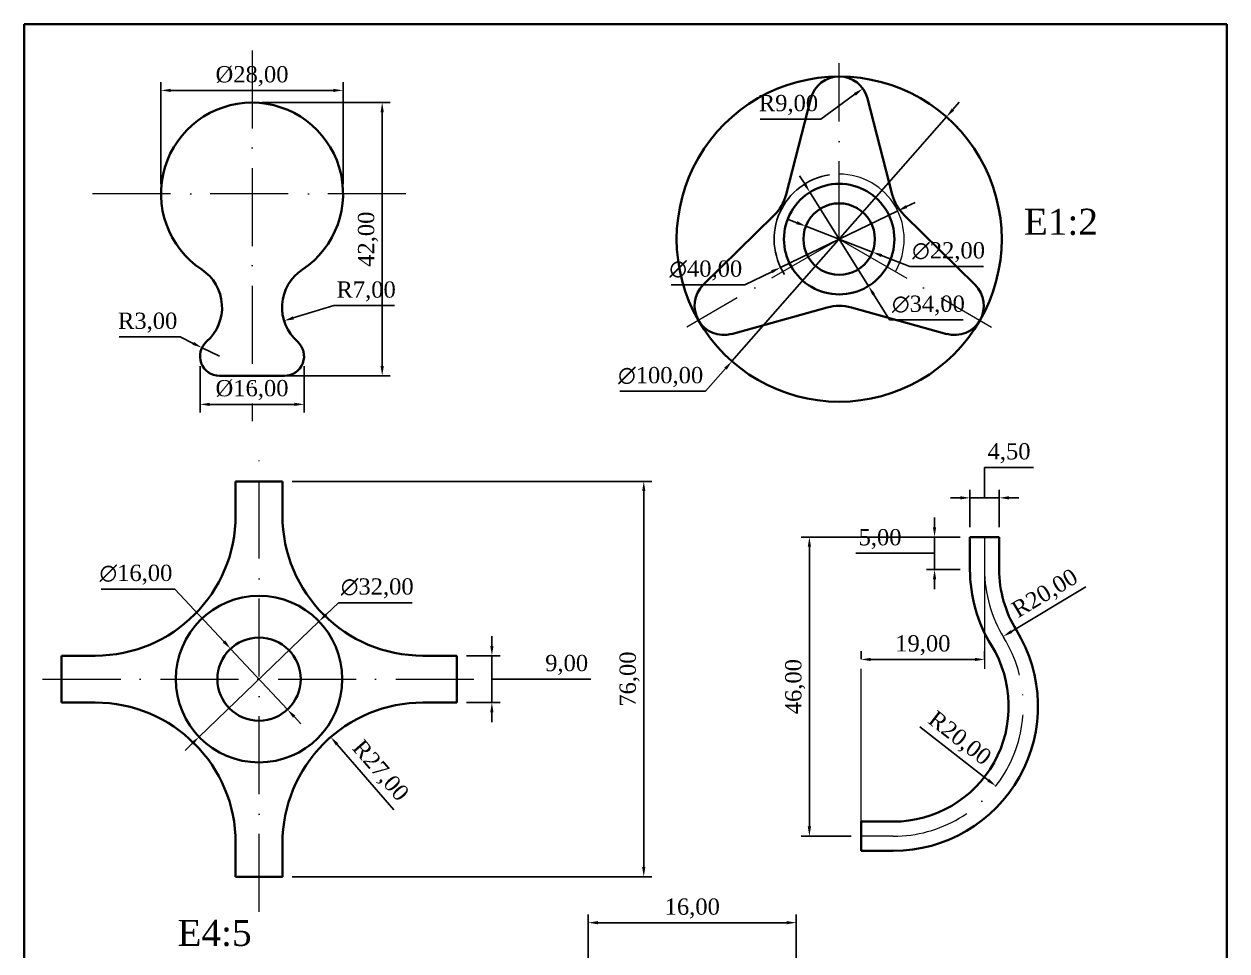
# Model space of a CAD drawing. Header units: millimetres. Extents: x 20 to 205, y 5 to 292.
# Drawn here: x 20 to 205, y 149.5 to 292 of the extents above; entities that cross this region are included whole.
import ezdxf

# ---------------------------------------------------------------- set-up
doc = ezdxf.new("R2010")
doc.units = ezdxf.units.MM
doc.linetypes.add('ACAD_ISO10W100', pattern=[18, 12, -3, 0, -3])
for name, color, linetype, lineweight in [('Acotación', 3, 'Continuous', 15), ('Auxiliares', 2, 'Continuous', 15), ('Cajetín y formato', 1, 'Continuous', 35), ('Contorno', 7, 'Continuous', 35), ('Ejes', 4, 'ACAD_ISO10W100', 15), ('Textos y Leyendas', 3, 'Continuous', 15)]:
    doc.layers.add(name, color=color, linetype=linetype, lineweight=lineweight)
doc.styles.add('e1', font='times.ttf')
doc.dimstyles.new('ACOE 0.5', dxfattribs={"dimtxt": 2.5, "dimasz": 1.5, "dimexe": 1.25, "dimexo": 1.5, "dimtad": 1, "dimtoh": 1, "dimlfac": 0.5, "dimzin": 1, "dimtxsty": 'e1', "dimcen": 2.5, "dimadec": 0, "dimazin": 0, "dimtfac": 1, "dimtmove": 1, "dimatfit": 0, "dimfxl": 1, "dimarcsym": 0})
doc.dimstyles.new('ACOE 1', dxfattribs={"dimtxt": 2.5, "dimasz": 1.5, "dimexe": 1.25, "dimexo": 1.5, "dimtad": 1, "dimtoh": 1, "dimzin": 1, "dimtxsty": 'e1', "dimcen": 2.5, "dimadec": 0, "dimazin": 0, "dimtfac": 1, "dimtmove": 1, "dimatfit": 0, "dimfxl": 1, "dimarcsym": 0})
doc.dimstyles.new('ACOE 1.25', dxfattribs={"dimtxt": 2.5, "dimasz": 1.5, "dimexe": 1.25, "dimexo": 1.5, "dimtad": 1, "dimtoh": 1, "dimlfac": 1.25, "dimzin": 1, "dimtxsty": 'e1', "dimcen": 2.5, "dimadec": 0, "dimazin": 0, "dimtfac": 1, "dimtmove": 1, "dimatfit": 0, "dimfxl": 1, "dimarcsym": 0})
doc.dimstyles.new('ACOE 2', dxfattribs={"dimtxt": 2.5, "dimasz": 1.5, "dimexe": 1.25, "dimexo": 1.5, "dimtad": 1, "dimtoh": 1, "dimlfac": 2, "dimzin": 1, "dimtxsty": 'e1', "dimcen": 2.5, "dimadec": 0, "dimazin": 0, "dimtfac": 1, "dimtmove": 1, "dimatfit": 0, "dimfxl": 1, "dimarcsym": 0})

# ---------------------------------------------------------------- blocks, each defined once
blk = doc.blocks.new('*D2')
at = {"layer": 'Acotación', "color": 0, "lineweight": -2, "transparency": 16777216}
for p, q in [((41.06, 267.42), (41.06, 283.05)), ((42.56, 281.8), (67.56, 281.8)), ((69.06, 267.42), (69.06, 283.05))]:
    blk.add_line(p, q, dxfattribs=at)
at = {"layer": 'Acotación', "color": 0, "transparency": 16777216}
for points in [[(42.56, 282.05), (42.56, 281.55), (41.06, 281.8)], [(67.56, 282.05), (67.56, 281.55), (69.06, 281.8)]]:
    blk.add_solid(points, dxfattribs=at)
at = {"layer": 'Defpoints', "color": 0, "transparency": 16777216}
for p in [(69.06, 281.8), (41.06, 265.92), (69.06, 265.92)]:
    blk.add_point(p, dxfattribs=at)
at = {"layer": 'Acotación', "color": 0, "transparency": 16777216, "insert": (55.06, 283.99), "char_height": 2.5, "attachment_point": 5, "style": 'e1'}
blk.add_mtext('%%C28,00', dxfattribs=at)
blk = doc.blocks.new('*D3')
at = {"layer": 'Acotación', "color": 0, "lineweight": -2, "transparency": 16777216}
for p, q in [((56.56, 279.92), (76.33, 279.92)), ((75.08, 239.42), (75.08, 278.42)), ((56.56, 237.92), (76.33, 237.92))]:
    blk.add_line(p, q, dxfattribs=at)
at = {"layer": 'Acotación', "color": 0, "transparency": 16777216}
for points in [[(74.83, 278.42), (75.33, 278.42), (75.08, 279.92)], [(74.83, 239.42), (75.33, 239.42), (75.08, 237.92)]]:
    blk.add_solid(points, dxfattribs=at)
at = {"layer": 'Defpoints', "color": 0, "transparency": 16777216}
for p in [(55.06, 279.92), (75.08, 279.92), (55.06, 237.92)]:
    blk.add_point(p, dxfattribs=at)
at = {"layer": 'Acotación', "color": 0, "transparency": 16777216, "insert": (72.9, 258.92), "char_height": 2.5, "attachment_point": 5, "rotation": 90, "style": 'e1'}
blk.add_mtext('42,00', dxfattribs=at)
blk = doc.blocks.new('*D4')
at = {"layer": 'Acotación', "color": 0, "lineweight": -2, "transparency": 16777216}
for p, q in [((34.64, 243.9), (44, 243.9)), ((44, 243.9), (46.02, 242.91)), ((50.06, 240.92), (47.37, 242.24))]:
    blk.add_line(p, q, dxfattribs=at)
at = {"layer": 'Acotación', "color": 0, "transparency": 16777216}
blk.add_solid([(46.13, 243.13), (45.91, 242.68), (47.37, 242.24)], dxfattribs=at)
at = {"layer": 'Defpoints', "color": 0, "transparency": 16777216}
for p in [(47.37, 242.24), (50.06, 240.92)]:
    blk.add_point(p, dxfattribs=at)
at = {"layer": 'Acotación', "color": 0, "transparency": 16777216, "insert": (39.01, 246.09), "char_height": 2.5, "attachment_point": 5, "style": 'e1'}
blk.add_mtext('R3,00', dxfattribs=at)
blk = doc.blocks.new('*D5')
at = {"layer": 'Acotación', "color": 0, "lineweight": -2, "transparency": 16777216}
for p, q in [((67.62, 248.71), (61.41, 246.82)), ((76.97, 248.71), (67.62, 248.71))]:
    blk.add_line(p, q, dxfattribs=at)
at = {"layer": 'Acotación', "color": 0, "transparency": 16777216}
blk.add_solid([(61.34, 247.06), (61.49, 246.58), (59.98, 246.38)], dxfattribs=at)
at = {"layer": 'Defpoints', "color": 0, "transparency": 16777216}
for p in [(66.67, 248.42), (59.98, 246.38)]:
    blk.add_point(p, dxfattribs=at)
at = {"layer": 'Acotación', "color": 0, "transparency": 16777216, "insert": (72.61, 250.89), "char_height": 2.5, "attachment_point": 5, "style": 'e1'}
blk.add_mtext('R7,00', dxfattribs=at)
blk = doc.blocks.new('*U6')
at = {"layer": 'Contorno'}
for p, q in [((-8.14, 14.36), (-4.33, -0.39)), ((8.41, -14.31), (-2.46, -3.63))]:
    blk.add_line(p, q, dxfattribs=at)
for centre, radius, start, end in [((-12.5, -7.27), 25, 330, 90), ((-12.5, 13.23), 4.5, 14.5117, 90), ((-12.5, -7.27), 8.5, 330, 90), ((-12.5, -7.27), 5.5, 330, 90), ((2.45, 1.36), 7, 194.5117, 225.4883), ((5.25, -17.52), 4.5, 330, 45.4883)]:
    blk.add_arc(centre, radius, start, end, dxfattribs=at)
at = {"layer": 'Ejes'}
blk.add_line((-12.5, -7.27), (-12.5, 19.77), dxfattribs=at)
blk = doc.blocks.new('*U7')
at = {"layer": 'Contorno', "color": 0, "linetype": 'ByBlock', "lineweight": -2, "transparency": 16777216}
for p, rotation in [((60.14, 124.16), 120), ((72.73, 102.51), 240)]:
    blk.add_blockref('*U6', p, dxfattribs=dict(at, rotation=rotation))
blk.add_blockref('*U6', (85.18, 124.24), dxfattribs=at)
blk = doc.blocks.new('*D8')
at = {"layer": 'Acotación', "color": 0, "lineweight": -2, "transparency": 16777216}
for p, q in [((138.84, 261.46), (137.44, 262.01)), ((140.24, 260.92), (150.49, 256.95)), ((156.22, 254.73), (151.89, 256.4)), ((167.55, 254.73), (156.22, 254.73))]:
    blk.add_line(p, q, dxfattribs=at)
at = {"layer": 'Acotación', "color": 0, "transparency": 16777216}
for points in [[(138.93, 261.7), (138.75, 261.23), (140.24, 260.92)], [(151.98, 256.64), (151.8, 256.17), (150.49, 256.95)]]:
    blk.add_solid(points, dxfattribs=at)
at = {"layer": 'Defpoints', "color": 0, "transparency": 16777216}
for p in [(140.24, 260.92), (150.49, 256.95)]:
    blk.add_point(p, dxfattribs=at)
at = {"layer": 'Acotación', "color": 0, "transparency": 16777216, "insert": (162.19, 256.92), "char_height": 2.5, "attachment_point": 5, "style": 'e1'}
blk.add_mtext('∅22,00', dxfattribs=at)
blk = doc.blocks.new('*D9')
at = {"layer": 'Acotación', "color": 0, "lineweight": -2, "transparency": 16777216}
for p, q in [((140.07, 267.42), (139.28, 268.69)), ((140.86, 266.14), (149.86, 251.72)), ((153.11, 246.51), (150.66, 250.45)), ((164.45, 246.51), (153.11, 246.51))]:
    blk.add_line(p, q, dxfattribs=at)
blk.add_arc((145.36, 258.93), 8.5, 293.5405, 319.889, dxfattribs=at)
at = {"layer": 'Acotación', "color": 0, "transparency": 16777216}
for points in [[(140.28, 267.55), (139.86, 267.28), (140.86, 266.14)], [(150.87, 250.58), (150.45, 250.32), (149.86, 251.72)]]:
    blk.add_solid(points, dxfattribs=at)
at = {"layer": 'Defpoints', "color": 0, "transparency": 16777216}
for p in [(140.86, 266.14), (149.86, 251.72)]:
    blk.add_point(p, dxfattribs=at)
at = {"layer": 'Acotación', "color": 0, "transparency": 16777216, "insert": (159.09, 248.71), "char_height": 2.5, "attachment_point": 5, "style": 'e1'}
blk.add_mtext('∅34,00', dxfattribs=at)
blk = doc.blocks.new('*D10')
at = {"layer": 'Acotación', "color": 0, "lineweight": -2, "transparency": 16777216}
for p, q in [((142.55, 277.37), (147.79, 281.2)), ((133.19, 277.37), (142.55, 277.37))]:
    blk.add_line(p, q, dxfattribs=at)
at = {"layer": 'Acotación', "color": 0, "transparency": 16777216}
blk.add_solid([(147.64, 281.4), (147.93, 281), (149, 282.09)], dxfattribs=at)
at = {"layer": 'Defpoints', "color": 0, "transparency": 16777216}
for p in [(149, 282.09), (145.36, 279.43)]:
    blk.add_point(p, dxfattribs=at)
at = {"layer": 'Acotación', "color": 0, "transparency": 16777216, "insert": (137.56, 279.56), "char_height": 2.5, "attachment_point": 5, "style": 'e1'}
blk.add_mtext('R9,00', dxfattribs=at)
blk = doc.blocks.new('*D11')
at = {"layer": 'Acotación', "color": 0, "lineweight": -2, "transparency": 16777216}
for p, q in [((162.85, 278.84), (163.84, 279.97)), ((161.86, 277.72), (128.87, 240.15)), ((124.82, 235.54), (127.88, 239.02)), ((111.64, 235.54), (124.82, 235.54))]:
    blk.add_line(p, q, dxfattribs=at)
blk.add_arc((145.36, 258.93), 25, 225.8433, 326.5623, dxfattribs=at)
at = {"layer": 'Acotación', "color": 0, "transparency": 16777216}
for points in [[(162.66, 279.01), (163.04, 278.68), (161.86, 277.72)], [(127.69, 239.19), (128.06, 238.86), (128.87, 240.15)]]:
    blk.add_solid(points, dxfattribs=at)
at = {"layer": 'Defpoints', "color": 0, "transparency": 16777216}
for p in [(161.86, 277.72), (128.87, 240.15)]:
    blk.add_point(p, dxfattribs=at)
at = {"layer": 'Acotación', "color": 0, "transparency": 16777216, "insert": (117.91, 237.73), "char_height": 2.5, "attachment_point": 5, "style": 'e1'}
blk.add_mtext('∅100,00', dxfattribs=at)
blk = doc.blocks.new('*D12')
at = {"layer": 'Acotación', "color": 0, "lineweight": -2, "transparency": 16777216}
for p, q in [((155.72, 263.93), (157.07, 264.58)), ((154.37, 263.28), (136.36, 254.59)), ((130.83, 251.92), (135.01, 253.93)), ((119.5, 251.92), (130.83, 251.92))]:
    blk.add_line(p, q, dxfattribs=at)
blk.add_arc((145.36, 258.93), 10, 98.5944, 212.9304, dxfattribs=at)
at = {"layer": 'Acotación', "color": 0, "transparency": 16777216}
for points in [[(155.61, 264.16), (155.83, 263.71), (154.37, 263.28)], [(134.9, 254.16), (135.12, 253.71), (136.36, 254.59)]]:
    blk.add_solid(points, dxfattribs=at)
at = {"layer": 'Defpoints', "color": 0, "transparency": 16777216}
for p in [(154.37, 263.28), (136.36, 254.59)]:
    blk.add_point(p, dxfattribs=at)
at = {"layer": 'Acotación', "color": 0, "transparency": 16777216, "insert": (124.85, 254.11), "char_height": 2.5, "attachment_point": 5, "style": 'e1'}
blk.add_mtext('∅40,00', dxfattribs=at)
blk = doc.blocks.new('*U13')
at = {"layer": 'Contorno'}
for p, q in [((-15.2, 15.2), (-11.6, 15.2)), ((-11.6, 15.2), (-11.6, 10)), ((15.2, -11.6), (10, -11.6)), ((15.2, -15.2), (15.2, -11.6))]:
    blk.add_line(p, q, dxfattribs=at)
for centre, radius, start, end in [((10, 10), 21.6, 180, 270), ((-15.2, -15.2), 12.8, 0, 90), ((-15.2, -15.2), 6.4, 0, 90)]:
    blk.add_arc(centre, radius, start, end, dxfattribs=at)
blk = doc.blocks.new('*U14')
at = {"layer": 'Contorno', "color": 0, "linetype": 'ByBlock', "lineweight": -2, "transparency": 16777216}
for p, rotation in [((31.44, 170.18), 90.00000000000001), ((31.44, 139.78), 180), ((61.84, 139.78), 270)]:
    blk.add_blockref('*U13', p, dxfattribs=dict(at, rotation=rotation))
blk.add_blockref('*U13', (61.84, 170.18), dxfattribs=at)
blk = doc.blocks.new('*D15')
at = {"layer": 'Acotación', "color": 0, "lineweight": -2, "transparency": 16777216}
for p, q in [((47.06, 239.42), (47.06, 232.28)), ((63.06, 239.42), (63.06, 232.28)), ((48.56, 233.53), (61.56, 233.53))]:
    blk.add_line(p, q, dxfattribs=at)
at = {"layer": 'Acotación', "color": 0, "transparency": 16777216}
for points in [[(48.56, 233.78), (48.56, 233.28), (47.06, 233.53)], [(61.56, 233.78), (61.56, 233.28), (63.06, 233.53)]]:
    blk.add_solid(points, dxfattribs=at)
at = {"layer": 'Defpoints', "color": 0, "transparency": 16777216}
for p in [(47.06, 240.92), (63.06, 240.92), (63.06, 233.53)]:
    blk.add_point(p, dxfattribs=at)
at = {"layer": 'Acotación', "color": 0, "transparency": 16777216, "insert": (55.06, 235.73), "char_height": 2.5, "attachment_point": 5, "style": 'e1'}
blk.add_mtext('%%C16,00', dxfattribs=at)
blk = doc.blocks.new('*D16')
at = {"layer": 'Acotación', "color": 0, "lineweight": -2, "transparency": 16777216}
for p, q in [((91.95, 196.39), (91.95, 197.89)), ((88.04, 194.89), (93.2, 194.89)), ((91.95, 194.89), (91.95, 187.69)), ((91.95, 194.89), (91.95, 187.69)), ((91.95, 191.29), (99.74, 191.29)), ((99.74, 191.29), (107.17, 191.29)), ((88.04, 187.69), (93.2, 187.69)), ((91.95, 186.19), (91.95, 184.69))]:
    blk.add_line(p, q, dxfattribs=at)
at = {"layer": 'Acotación', "color": 0, "transparency": 16777216}
for points in [[(91.7, 196.39), (92.2, 196.39), (91.95, 194.89)], [(91.7, 186.19), (92.2, 186.19), (91.95, 187.69)]]:
    blk.add_solid(points, dxfattribs=at)
at = {"layer": 'Defpoints', "color": 0, "transparency": 16777216}
for p in [(86.54, 194.89), (86.54, 187.69), (91.95, 187.69)]:
    blk.add_point(p, dxfattribs=at)
at = {"layer": 'Acotación', "color": 0, "transparency": 16777216, "insert": (103.45, 193.47), "char_height": 2.5, "attachment_point": 5, "style": 'e1'}
blk.add_mtext('9,00', dxfattribs=at)
blk = doc.blocks.new('*D17')
at = {"layer": 'Acotación', "color": 0, "lineweight": -2, "transparency": 16777216}
for p, q in [((61.24, 221.69), (116.56, 221.69)), ((115.31, 220.19), (115.31, 162.39)), ((61.24, 160.89), (116.56, 160.89))]:
    blk.add_line(p, q, dxfattribs=at)
at = {"layer": 'Acotación', "color": 0, "transparency": 16777216}
for points in [[(115.06, 220.19), (115.56, 220.19), (115.31, 221.69)], [(115.06, 162.39), (115.56, 162.39), (115.31, 160.89)]]:
    blk.add_solid(points, dxfattribs=at)
at = {"layer": 'Defpoints', "color": 0, "transparency": 16777216}
for p in [(59.74, 221.69), (59.74, 160.89), (115.31, 160.89)]:
    blk.add_point(p, dxfattribs=at)
at = {"layer": 'Acotación', "color": 0, "transparency": 16777216, "insert": (113.13, 191.29), "char_height": 2.5, "attachment_point": 5, "rotation": 90, "style": 'e1'}
blk.add_mtext('76,00', dxfattribs=at)
blk = doc.blocks.new('*D18')
at = {"layer": 'Acotación', "color": 0, "lineweight": -2, "transparency": 16777216}
for p, q in [((68.34, 203.04), (66.44, 201.21)), ((79.68, 203.04), (68.34, 203.04)), ((46.92, 182.41), (65.36, 200.17)), ((45.84, 181.37), (44.76, 180.32))]:
    blk.add_line(p, q, dxfattribs=at)
at = {"layer": 'Acotación', "color": 0, "transparency": 16777216}
for points in [[(66.27, 201.39), (66.61, 201.03), (65.36, 200.17)], [(45.67, 181.55), (46.02, 181.19), (46.92, 182.41)]]:
    blk.add_solid(points, dxfattribs=at)
at = {"layer": 'Defpoints', "color": 0, "transparency": 16777216}
for p in [(65.36, 200.17), (46.92, 182.41)]:
    blk.add_point(p, dxfattribs=at)
at = {"layer": 'Acotación', "color": 0, "transparency": 16777216, "insert": (74.32, 205.24), "char_height": 2.5, "attachment_point": 5, "style": 'e1'}
blk.add_mtext('∅32,00', dxfattribs=at)
blk = doc.blocks.new('*D19')
at = {"layer": 'Acotación', "color": 0, "lineweight": -2, "transparency": 16777216}
for p, q in [((31.85, 205.14), (43.19, 205.14)), ((43.19, 205.14), (50.75, 197.06)), ((60.51, 186.61), (51.77, 195.96)), ((61.54, 185.52), (62.56, 184.42))]:
    blk.add_line(p, q, dxfattribs=at)
at = {"layer": 'Acotación', "color": 0, "transparency": 16777216}
for points in [[(50.93, 197.23), (50.56, 196.89), (51.77, 195.96)], [(61.72, 185.69), (61.36, 185.35), (60.51, 186.61)]]:
    blk.add_solid(points, dxfattribs=at)
at = {"layer": 'Defpoints', "color": 0, "transparency": 16777216}
for p in [(51.77, 195.96), (60.51, 186.61)]:
    blk.add_point(p, dxfattribs=at)
at = {"layer": 'Acotación', "color": 0, "transparency": 16777216, "insert": (37.21, 207.33), "char_height": 2.5, "attachment_point": 5, "style": 'e1'}
blk.add_mtext('∅16,00', dxfattribs=at)
blk = doc.blocks.new('*D20')
at = {"layer": 'Acotación', "color": 0, "lineweight": -2, "transparency": 16777216}
blk.add_line((76.89, 171.2), (68.15, 181.25), dxfattribs=at)
at = {"layer": 'Acotación', "color": 0, "transparency": 16777216}
blk.add_solid([(68.34, 181.42), (67.96, 181.09), (67.16, 182.38)], dxfattribs=at)
at = {"layer": 'Defpoints', "color": 0, "transparency": 16777216}
for p in [(67.16, 182.38), (81.34, 166.09)]:
    blk.add_point(p, dxfattribs=at)
at = {"layer": 'Acotación', "color": 0, "transparency": 16777216, "insert": (74.66, 177.09), "char_height": 2.5, "attachment_point": 5, "rotation": 311.0258, "style": 'e1'}
blk.add_mtext('R27,00', dxfattribs=at)
blk = doc.blocks.new('*D21')
at = {"layer": 'Acotación', "color": 0, "lineweight": -2, "transparency": 16777216}
for p, q in [((167.73, 219.16), (167.73, 223.84)), ((167.73, 223.84), (175.25, 223.84)), ((165.48, 214.63), (165.48, 220.41)), ((169.98, 214.63), (169.98, 220.41)), ((163.98, 219.16), (162.48, 219.16)), ((165.48, 219.16), (169.98, 219.16)), ((165.48, 219.16), (169.98, 219.16)), ((171.48, 219.16), (172.98, 219.16))]:
    blk.add_line(p, q, dxfattribs=at)
at = {"layer": 'Acotación', "color": 0, "transparency": 16777216}
for points in [[(163.98, 219.41), (163.98, 218.91), (165.48, 219.16)], [(171.48, 219.41), (171.48, 218.91), (169.98, 219.16)]]:
    blk.add_solid(points, dxfattribs=at)
at = {"layer": 'Defpoints', "color": 0, "transparency": 16777216}
for p in [(169.98, 219.16), (165.48, 213.13), (169.98, 213.13)]:
    blk.add_point(p, dxfattribs=at)
at = {"layer": 'Acotación', "color": 0, "transparency": 16777216, "insert": (171.49, 226.02), "char_height": 2.5, "attachment_point": 5, "style": 'e1'}
blk.add_mtext('4,50', dxfattribs=at)
blk = doc.blocks.new('*D22')
at = {"layer": 'Acotación', "color": 0, "lineweight": -2, "transparency": 16777216}
for p, q in [((160.03, 214.63), (160.03, 216.13)), ((163.98, 213.13), (158.78, 213.13)), ((160.03, 213.13), (160.03, 208.13)), ((160.03, 213.13), (160.03, 208.13)), ((155.36, 210.63), (147.95, 210.63)), ((160.03, 210.63), (155.36, 210.63)), ((163.98, 208.13), (158.78, 208.13)), ((160.03, 206.63), (160.03, 205.13))]:
    blk.add_line(p, q, dxfattribs=at)
at = {"layer": 'Acotación', "color": 0, "transparency": 16777216}
for points in [[(159.78, 214.63), (160.28, 214.63), (160.03, 213.13)], [(159.78, 206.63), (160.28, 206.63), (160.03, 208.13)]]:
    blk.add_solid(points, dxfattribs=at)
at = {"layer": 'Defpoints', "color": 0, "transparency": 16777216}
for p in [(165.48, 213.13), (160.03, 208.13), (165.48, 208.13)]:
    blk.add_point(p, dxfattribs=at)
at = {"layer": 'Acotación', "color": 0, "transparency": 16777216, "insert": (151.65, 212.81), "char_height": 2.5, "attachment_point": 5, "style": 'e1'}
blk.add_mtext('5,00', dxfattribs=at)
blk = doc.blocks.new('*D23')
at = {"layer": 'Acotación', "color": 0, "lineweight": -2, "transparency": 16777216}
blk.add_line((183.29, 205.47), (171.86, 198.61), dxfattribs=at)
at = {"layer": 'Acotación', "color": 0, "transparency": 16777216}
blk.add_solid([(171.74, 198.82), (171.99, 198.39), (170.58, 197.84)], dxfattribs=at)
at = {"layer": 'Defpoints', "color": 0, "transparency": 16777216}
for p in [(187.73, 208.13), (170.58, 197.84)]:
    blk.add_point(p, dxfattribs=at)
at = {"layer": 'Acotación', "color": 0, "transparency": 16777216, "insert": (177.1, 204.29), "char_height": 2.5, "attachment_point": 5, "rotation": 30.9773, "style": 'e1'}
blk.add_mtext('R20,00', dxfattribs=at)
blk = doc.blocks.new('*D24')
at = {"layer": 'Acotación', "color": 0, "lineweight": -2, "transparency": 16777216}
blk.add_line((157.76, 183.95), (168.27, 175.76), dxfattribs=at)
at = {"layer": 'Acotación', "color": 0, "transparency": 16777216}
blk.add_solid([(168.43, 175.96), (168.12, 175.56), (169.46, 174.84)], dxfattribs=at)
at = {"layer": 'Defpoints', "color": 0, "transparency": 16777216}
for p in [(153.68, 187.13), (169.46, 174.84)]:
    blk.add_point(p, dxfattribs=at)
at = {"layer": 'Acotación', "color": 0, "transparency": 16777216, "insert": (163.77, 182.04), "char_height": 2.5, "attachment_point": 5, "rotation": 322.0678, "style": 'e1'}
blk.add_mtext('R20,00', dxfattribs=at)
blk = doc.blocks.new('*D25')
at = {"layer": 'Acotación', "color": 0, "lineweight": -2, "transparency": 16777216}
for p, q in [((148.73, 194.38), (148.73, 195.56)), ((150.23, 194.31), (166.23, 194.31)), ((167.73, 194.38), (167.73, 195.56))]:
    blk.add_line(p, q, dxfattribs=at)
at = {"layer": 'Acotación', "color": 0, "transparency": 16777216}
for points in [[(150.23, 194.56), (150.23, 194.06), (148.73, 194.31)], [(166.23, 194.56), (166.23, 194.06), (167.73, 194.31)]]:
    blk.add_solid(points, dxfattribs=at)
at = {"layer": 'Defpoints', "color": 0, "transparency": 16777216}
for p in [(167.73, 194.31), (148.73, 192.88), (167.73, 192.88)]:
    blk.add_point(p, dxfattribs=at)
at = {"layer": 'Acotación', "color": 0, "transparency": 16777216, "insert": (158.23, 196.49), "char_height": 2.5, "attachment_point": 5, "style": 'e1'}
blk.add_mtext('19,00', dxfattribs=at)
blk = doc.blocks.new('*D26')
at = {"layer": 'Acotación', "color": 0, "lineweight": -2, "transparency": 16777216}
for p, q in [((163.98, 213.13), (139.53, 213.13)), ((140.78, 211.63), (140.78, 168.63)), ((147.23, 167.13), (139.53, 167.13))]:
    blk.add_line(p, q, dxfattribs=at)
at = {"layer": 'Acotación', "color": 0, "transparency": 16777216}
for points in [[(140.53, 211.63), (141.03, 211.63), (140.78, 213.13)], [(140.53, 168.63), (141.03, 168.63), (140.78, 167.13)]]:
    blk.add_solid(points, dxfattribs=at)
at = {"layer": 'Defpoints', "color": 0, "transparency": 16777216}
for p in [(165.48, 213.13), (140.78, 167.13), (148.73, 167.13)]:
    blk.add_point(p, dxfattribs=at)
at = {"layer": 'Acotación', "color": 0, "transparency": 16777216, "insert": (138.6, 190.13), "char_height": 2.5, "attachment_point": 5, "rotation": 90, "style": 'e1'}
blk.add_mtext('46,00', dxfattribs=at)
blk = doc.blocks.new('*D28')
at = {"layer": 'Acotación', "color": 0, "lineweight": -2, "transparency": 16777216}
for p, q in [((106.77, 138.58), (106.77, 155.09)), ((108.27, 153.84), (137.27, 153.84)), ((138.77, 138.58), (138.77, 155.09))]:
    blk.add_line(p, q, dxfattribs=at)
at = {"layer": 'Acotación', "color": 0, "transparency": 16777216}
for points in [[(108.27, 154.09), (108.27, 153.59), (106.77, 153.84)], [(137.27, 154.09), (137.27, 153.59), (138.77, 153.84)]]:
    blk.add_solid(points, dxfattribs=at)
at = {"layer": 'Defpoints', "color": 0, "transparency": 16777216}
for p in [(138.77, 153.84), (106.77, 137.08), (138.77, 137.08)]:
    blk.add_point(p, dxfattribs=at)
at = {"layer": 'Acotación', "color": 0, "transparency": 16777216, "insert": (122.77, 156.02), "char_height": 2.5, "attachment_point": 5, "style": 'e1'}
blk.add_mtext('16,00', dxfattribs=at)

msp = doc.modelspace()

# ---------------------------------------------------------------- linework, layer by layer
at = {"layer": 'Auxiliares'}
for p, q in [((167.7256, 213.1306), (167.7256, 192.8834)), ((148.7256, 169.3806), (148.7256, 192.8834))]:
    msp.add_line(p, q, dxfattribs=at)
msp.add_arc((145.3637, 258.9329), 10, 330, 90, dxfattribs=at)
at = {"layer": 'Cajetín y formato'}
for p, q in [((20, 59), (20, 292)), ((205, 292), (20, 292)), ((205, 59), (205, 292))]:
    msp.add_line(p, q, dxfattribs=at)
at = {"layer": 'Contorno'}
for p, q in [((50.0627, 237.9205), (60.0627, 237.9205)), ((165.4756, 213.1306), (169.9756, 213.1306)), ((165.4756, 213.1306), (165.4756, 208.1306)), ((169.9756, 213.1306), (169.9756, 208.1306)), ((148.7256, 169.3806), (148.7256, 164.8806)), ((148.7256, 169.3806), (153.6815, 169.3806)), ((148.7256, 164.8806), (153.6815, 164.8806))]:
    msp.add_line(p, q, dxfattribs=at)
for points in [[(153.6815, 164.8806, 0.58709685), (172.6185, 198.8119, -0.13906498), (169.9756, 208.1306, -0.13906498)], [(153.6815, 169.3806, 0.58709685), (168.7886, 196.4494, -0.13906498), (165.4756, 208.1306, -0.13906498)]]:
    msp.add_lwpolyline(points, format="xyb", dxfattribs=at)
for centre, radius, start, end in [((55.0627, 265.9205), 14, 303.568877, 236.431123), ((43.451, 248.4228), 7, 311.389314, 56.431123), ((66.6744, 248.4228), 7, 123.568877, 228.610686), ((50.0627, 240.9205), 3, 131.389314, 270), ((60.0627, 240.9205), 3, 270, 48.610686)]:
    msp.add_arc(centre, radius, start, end, dxfattribs=at)
at = {"layer": 'Ejes'}
for p, q in [((55.0627, 287.9608), (55.0627, 230.9575)), ((78.739, 265.9205), (30.507, 265.9205)), ((56.1426, 155.5073), (56.1426, 225.0656)), ((167.7256, 213.1306), (167.7256, 208.1306)), ((167.7256, 213.1306), (167.7256, 208.1306)), ((22.8599, 191.2874), (22.8599, 191.2874)), ((22.8599, 191.2874), (90.1684, 191.2874)), ((153.6815, 167.1306), (148.7256, 167.1306)), ((56.1426, 155.5073), (56.1426, 155.5073))]:
    msp.add_line(p, q, dxfattribs=at)
msp.add_lwpolyline([(153.6815, 167.1306, 0.58709685), (170.7035, 197.6306, -0.13906498), (167.7256, 208.1306)], format="xyb", dxfattribs=at)

# ---------------------------------------------------------------- block references
at = {"layer": 'Contorno'}
for name, p in [('*U7', (72.6819, 141.9664)), ('*U14', (9.5028, 36.3043))]:
    msp.add_blockref(name, p, dxfattribs=at)

# ---------------------------------------------------------------- texts
at = {"layer": 'Textos y Leyendas', "style": 'e1'}
for s, p in [('E1:2', (173.756, 259.6094)), ('E4:5', (43.5863, 150.2685))]:
    msp.add_text(s, height=4, dxfattribs=at).set_placement(p)

# ---------------------------------------------------------------- dimensions: what is measured, and where the dimension line sits
at = {"layer": 'Acotación'}
for base, p1, p2, picture, middle in [((69.0627, 281.7973), (41.0627, 265.9205), (69.0627, 265.9205), '*D2', (55.0627, 283.9913)), ((63.0627, 233.5319), (47.0627, 240.9205), (63.0627, 240.9205), '*D15', (55.0627, 235.7259))]:
    dim = msp.add_linear_dim(base=base, p1=p1, p2=p2, text='%%C<>', dimstyle='ACOE 1', dxfattribs=at)
    dim.commit()
    dim.dimension.update_dxf_attribs({"geometry": picture, "text_midpoint": middle})
for center, mpoint, dimstyle, picture, middle in [((145.3637, 279.4329), (148.9968, 282.0882), 'ACOE 2', '*D10', (142.5471, 277.3743)), ((66.6744, 248.4228), (59.9795, 246.3787), 'ACOE 1', '*D5', (67.6201, 248.7116)), ((50.0627, 240.9205), (47.3706, 242.2444), 'ACOE 1', '*D4', (43.9967, 243.9035)), ((187.7256, 208.1306), (170.5782, 197.8366), 'ACOE 1', '*D23', (178.2187, 202.4234)), ((153.6815, 187.1306), (169.4563, 174.836), 'ACOE 1', '*D24', (162.4274, 180.3142)), ((81.3426, 166.0874), (67.1643, 182.3827), 'ACOE 1.25', '*D20', (73.0139, 175.6597))]:
    dim = msp.add_radius_dim(center=center, mpoint=mpoint, dimstyle=dimstyle, dxfattribs=at)
    dim.commit()
    dim.dimension.update_dxf_attribs({"geometry": picture, "text_midpoint": middle, "dimtype": 164})
for base, p1, p2, dimstyle, picture, middle in [((75.0799, 279.9205), (55.0627, 237.9205), (55.0627, 279.9205), 'ACOE 1', '*D3', (72.8976, 258.9205)), ((115.3098, 160.8874), (59.7426, 221.6874), (59.7426, 160.8874), 'ACOE 1.25', '*D17', (113.1275, 191.2874)), ((160.0327, 208.1306), (165.4756, 213.1306), (165.4756, 208.1306), 'ACOE 1', '*D22', (154.7306, 212.8129)), ((140.7843, 167.1306), (165.4756, 213.1306), (148.7256, 167.1306), 'ACOE 1', '*D26', (138.602, 190.1306)), ((91.9451, 187.6874), (86.5426, 194.8874), (86.5426, 187.6874), 'ACOE 1.25', '*D16', (100.3618, 193.4697))]:
    dim = msp.add_linear_dim(base=base, p1=p1, p2=p2, angle=90, dimstyle=dimstyle, dxfattribs=at)
    dim.commit()
    dim.dimension.update_dxf_attribs({"geometry": picture, "text_midpoint": middle})
for p1, p2, picture, middle in [((161.8611, 277.7168), (128.8663, 240.149), '*D11', (117.9138, 237.7311)), ((154.3693, 263.2802), (136.3581, 254.5855), '*D12', (124.8513, 254.1111)), ((140.8636, 266.1439), (149.8638, 251.7218), '*D9', (159.0926, 248.7086)), ((140.2355, 260.9207), (150.4919, 256.945), '*D8', (162.1942, 256.9205))]:
    dim = msp.add_diameter_dim_2p(p1=p1, p2=p2, dimstyle='ACOE 2', dxfattribs=at)
    dim.commit()
    dim.dimension.update_dxf_attribs({"geometry": picture, "text_midpoint": middle})
for base, p1, p2, dimstyle, picture, middle in [((169.9756, 219.1624), (165.4756, 213.1306), (169.9756, 213.1306), 'ACOE 1', '*D21', (168.3506, 226.0218)), ((167.7256, 194.3084), (148.7256, 192.8834), (167.7256, 192.8834), 'ACOE 1', '*D25', (158.2256, 196.4907)), ((138.7738, 153.8384), (106.7738, 137.0845), (138.7738, 137.0845), 'ACOE 0.5', '*D28', (122.7738, 156.0207))]:
    dim = msp.add_linear_dim(base=base, p1=p1, p2=p2, dimstyle=dimstyle, dxfattribs=at)
    dim.commit()
    dim.dimension.update_dxf_attribs({"geometry": picture, "text_midpoint": middle})
for p1, p2, picture, middle in [((60.5145, 186.6133), (51.7707, 195.9614), '*D19', (43.1876, 205.1375)), ((46.9248, 182.4063), (65.3603, 200.1684), '*D18', (68.3425, 203.0416))]:
    dim = msp.add_diameter_dim_2p(p1=p1, p2=p2, dimstyle='ACOE 1.25', dxfattribs=at)
    dim.commit()
    dim.dimension.update_dxf_attribs({"geometry": picture, "text_midpoint": middle, "dimtype": 163})

doc.saveas('drawing.dxf')
